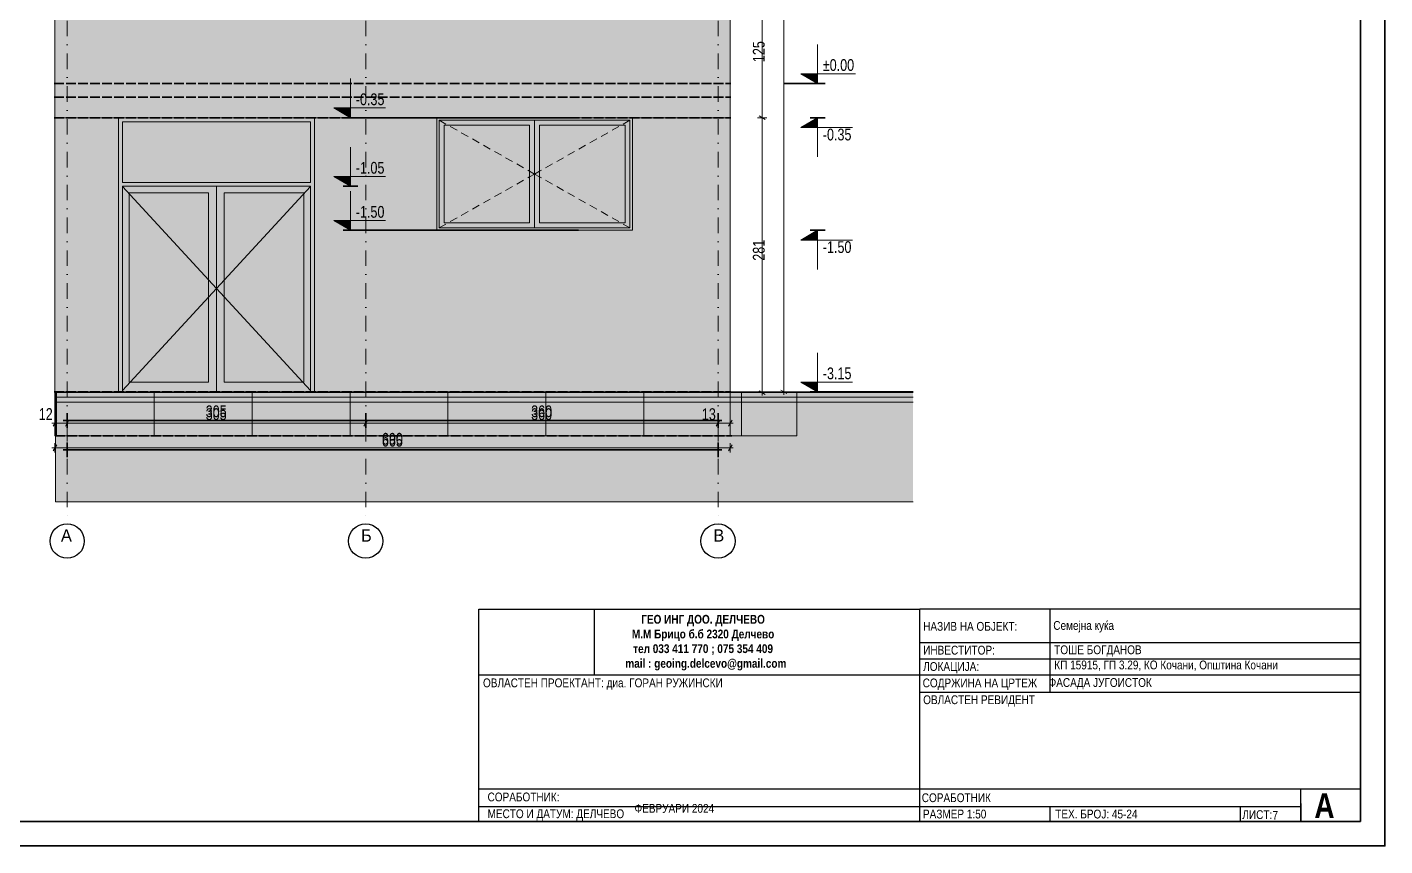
# Model space of a CAD drawing. Extents: x -1929 to 256751, y -18317 to 36108.
# Drawn here: x 198368 to 212240, y 2225 to 10590 of the extents above; entities that cross this region are included whole.
import ezdxf

# ---------------------------------------------------------------- set-up
doc = ezdxf.new("R2010")
doc.units = 0
doc.header["$LTSCALE"] = 5
doc.header["$MEASUREMENT"] = 0
doc.linetypes.add('- Осеви линии', pattern=[670.277762, 317.5, -176.388889, 0, -176.388874])
doc.linetypes.add('- Скирити линии', pattern=[245, 200, -45])
for name, color, linetype, lineweight in [('1', 8, 'Continuous', 13), ('129', 255, 'Continuous', 0), ('141', 8, 'Continuous', 35), ('164', 255, 'Continuous', 15), ('41', 7, 'Continuous', 35), ('46', 9, 'Continuous', 35), ('7', 7, 'Continuous', 25), ('85', 252, 'Continuous', 20)]:
    doc.layers.add(name, color=color, linetype=linetype, lineweight=lineweight)
for name, color, linetype, lineweight, true_color in [('3', 7, 'Continuous', 18, 0x7c7c7c), ('4', 7, 'Continuous', 20, 0x3e3e3e), ('61', 7, 'Continuous', 20, 0x6a6a6a), ('87', 7, 'Continuous', 20, 0x6a6a6a), ('88', 7, 'Continuous', 20, 0x5e5e5e), ('89', 7, 'Continuous', 20, 0x111111)]:
    doc.layers.add(name, color=color, linetype=linetype, lineweight=lineweight, true_color=true_color)
doc.layers.add('4 _ - Фрагмент - Разрез.2D Elements', color=7, linetype='Continuous')
doc.layers.add('RGB colored ARCHICAD elements', color=7, linetype='Continuous')
doc.styles.add('GENERATED_STYLE_4', font='arial.ttf')
doc.styles.add('GENERATED_STYLE_5', font='arialbd.ttf')
doc.styles.add('GENERATED_STYLE_6', font='Cambria Math.ttf')

msp = doc.modelspace()

# ---------------------------------------------------------------- hatches: boundary and pattern name
at = {"linetype": 'Continuous', "lineweight": 0}
msp.add_hatch(color=256, dxfattribs=at).paths.add_polyline_path([(198657.8, 6855.7), (198657.8, 6807.6), (207419.8, 6807.6), (207419.8, 6855.7)])
at = {"linetype": 'Continuous', "lineweight": 0, "true_color": 0xb5b5b5}
msp.add_hatch(color=253, dxfattribs=at).paths.add_polyline_path([(198657.8, 6759.5), (198657.8, 5739.9), (207419.8, 5739.9), (207419.8, 6759.5)])
at = {"layer": '1', "linetype": 'Continuous', "lineweight": 13, "true_color": 0x2a2a2a}
msp.add_hatch(color=250, dxfattribs=at).paths.add_polyline_path([(198657.8, 6807.6), (198657.8, 6759.5), (207419.8, 6759.5), (207419.8, 6807.6)])
at = {"layer": '85', "linetype": 'Continuous', "lineweight": 20}
for points in [[(206444.7, 10013.8), (206444.7, 10113.8), (206271.7, 10113.8)], [(201673.3, 9663.8), (201673.3, 9763.8), (201500.3, 9763.8)], [(201673.3, 9663.8), (201673.3, 9763.8), (201500.3, 9763.8)], [(206444.7, 9663.8), (206271.7, 9563.8), (206444.7, 9563.8)], [(201673.3, 8963.8), (201673.3, 9063.8), (201500.3, 9063.8)], [(201673.3, 8513.8), (201673.3, 8613.8), (201500.3, 8613.8)], [(206444.7, 8513.8), (206271.7, 8413.8), (206444.7, 8413.8)], [(206444.7, 6863.8), (206444.7, 6963.8), (206271.7, 6963.8)]]:
    msp.add_hatch(color=256, dxfattribs=at).paths.add_polyline_path(points)
at = {"layer": '89', "linetype": 'Continuous', "lineweight": 20, "true_color": 0x222222}
h = msp.add_hatch(dxfattribs=at)
h.set_pattern_fill('GRID_100X100_0001', color=250, scale=50.000024, style=0, pattern_type=2)
h.set_pattern_definition([(0, (200666.7, 10013.8), (0, 1000), []), (90, (200666.7, 10013.8), (-1000, 0), [])])
h.paths.add_polyline_path([(198652.2, 6863.8), (198652.2, 6413.8), (205552.2, 6413.8), (205552.2, 6863.8)])
h = msp.add_hatch(dxfattribs=at)
h.set_pattern_fill('GRID_100X100_0001', color=250, scale=50.000024, style=0, pattern_type=2)
h.set_pattern_definition([(0, (200666.7, 10013.8), (0, 1000), []), (90, (200666.7, 10013.8), (-1000, 0), [])])
h.paths.add_polyline_path([(206231.6, 6863.8), (205552.2, 6863.8), (205552.2, 6413.8), (206231.6, 6413.8)])
at = {"layer": 'RGB colored ARCHICAD elements', "linetype": 'Continuous', "lineweight": 0, "true_color": 0xf2eee3}
for points in [[(198652.2, 10013.8), (205552.2, 10013.8), (205552.2, 10913.8), (198652.2, 10913.8)], [(198652.2, 9663.8), (205552.2, 9663.8), (205552.2, 10013.8), (198652.2, 10013.8)], [(198652.2, 6863.8), (198902.2, 6863.8), (198902.2, 9663.8), (198652.2, 9663.8)], [(198902.2, 6863.8), (199302.2, 6863.8), (199302.2, 9663.8), (198902.2, 9663.8)], [(201302.2, 6863.8), (201702.2, 6863.8), (201702.2, 9663.8), (201302.2, 9663.8)], [(201952.2, 9663.8), (201702.2, 9663.8), (201702.2, 6863.8), (201952.2, 6863.8)], [(201952.2, 9663.8), (201952.2, 6863.8), (205302.2, 6863.8), (205302.2, 9663.8), (204552.2, 9663.8), (204552.2, 8513.8), (202552.2, 8513.8), (202552.2, 9663.8)], [(205302.2, 9663.8), (205302.2, 6863.8), (205552.2, 6863.8), (205552.2, 9663.8)]]:
    msp.add_hatch(color=7, dxfattribs=at).paths.add_polyline_path(points)
at = {"layer": 'RGB colored ARCHICAD elements', "linetype": 'Continuous', "lineweight": 0, "true_color": 0x4e4e49}
for points in [[(199302.2, 9663.8), (199302.2, 9623.8), (199342.2, 9623.8), (201262.2, 9623.8), (201302.2, 9623.8), (201302.2, 9663.8)], [(199342.2, 9003.8), (199342.2, 9623.8), (199302.2, 9623.8), (199302.2, 6863.8), (199342.2, 6863.8), (199342.2, 8963.8)], [(201262.2, 9003.8), (201262.2, 8963.8), (201262.2, 6863.8), (201302.2, 6863.8), (201302.2, 9623.8), (201262.2, 9623.8)], [(202552.2, 9613.8), (202577.2, 9613.8), (202577.2, 9638.8), (204527.2, 9638.8), (204527.2, 9613.8), (204552.2, 9613.8), (204552.2, 9663.8), (202552.2, 9663.8)], [(202577.2, 8563.8), (202577.2, 9613.8), (202552.2, 9613.8), (202552.2, 8563.8)], [(202577.2, 9638.8), (202577.2, 9588.8), (202627.2, 9588.8), (203502.2, 9588.8), (203552.2, 9588.8), (203552.2, 9638.8)], [(202627.2, 9588.8), (202577.2, 9588.8), (202577.2, 8588.8), (202627.2, 8588.8)], [(203502.2, 8588.8), (203552.2, 8588.8), (203552.2, 9588.8), (203502.2, 9588.8)], [(203552.2, 9638.8), (203552.2, 9588.8), (203602.2, 9588.8), (204477.2, 9588.8), (204527.2, 9588.8), (204527.2, 9638.8)], [(203602.2, 9588.8), (203552.2, 9588.8), (203552.2, 8588.8), (203602.2, 8588.8)], [(204477.2, 8588.8), (204527.2, 8588.8), (204527.2, 9588.8), (204477.2, 9588.8)], [(204527.2, 9613.8), (204527.2, 8563.8), (204552.2, 8563.8), (204552.2, 9613.8)], [(201262.2, 9003.8), (199342.2, 9003.8), (199342.2, 8963.8), (201262.2, 8963.8)], [(199342.2, 8963.8), (199342.2, 8895.8), (199410.2, 8895.8), (200222.2, 8895.8), (200302.2, 8895.8), (200302.2, 8963.8)], [(199410.2, 8895.8), (199342.2, 8895.8), (199342.2, 6963.8), (199410.2, 6963.8)], [(200302.2, 6963.8), (200302.2, 8895.8), (200222.2, 8895.8), (200222.2, 6963.8)], [(200302.2, 8963.8), (200302.2, 8895.8), (200382.2, 8895.8), (201194.2, 8895.8), (201262.2, 8895.8), (201262.2, 8963.8)], [(200302.2, 6963.8), (200382.2, 6963.8), (200382.2, 8895.8), (200302.2, 8895.8)], [(201194.2, 8895.8), (201194.2, 6963.8), (201262.2, 6963.8), (201262.2, 8895.8)], [(202552.2, 8563.8), (202552.2, 8513.8), (204552.2, 8513.8), (204552.2, 8563.8), (204527.2, 8563.8), (204527.2, 8538.8), (202577.2, 8538.8), (202577.2, 8563.8)], [(202577.2, 8538.8), (203552.2, 8538.8), (203552.2, 8588.8), (203502.2, 8588.8), (202627.2, 8588.8), (202577.2, 8588.8)], [(204527.2, 8538.8), (204527.2, 8588.8), (204477.2, 8588.8), (203602.2, 8588.8), (203552.2, 8588.8), (203552.2, 8538.8)], [(199410.2, 6963.8), (199342.2, 6963.8), (199342.2, 6863.8), (200302.2, 6863.8), (200302.2, 6963.8), (200222.2, 6963.8)], [(200382.2, 6963.8), (200302.2, 6963.8), (200302.2, 6863.8), (201262.2, 6863.8), (201262.2, 6963.8), (201194.2, 6963.8)]]:
    msp.add_hatch(color=251, dxfattribs=at).paths.add_polyline_path(points)
at = {"layer": 'RGB colored ARCHICAD elements', "linetype": 'Continuous', "lineweight": 0, "true_color": 0xf0f7f3}
for points in [[(201262.2, 9623.8), (199342.2, 9623.8), (199342.2, 9003.8), (201262.2, 9003.8)], [(202627.2, 8588.8), (203502.2, 8588.8), (203502.2, 9588.8), (202627.2, 9588.8)], [(203602.2, 8588.8), (204477.2, 8588.8), (204477.2, 9588.8), (203602.2, 9588.8)], [(199410.2, 6963.8), (200222.2, 6963.8), (200222.2, 8895.8), (199410.2, 8895.8)], [(200382.2, 8895.8), (200382.2, 6963.8), (201194.2, 6963.8), (201194.2, 8895.8)]]:
    msp.add_hatch(color=7, dxfattribs=at).paths.add_polyline_path(points)
at = {"layer": 'RGB colored ARCHICAD elements', "linetype": 'Continuous', "lineweight": 0, "true_color": 0x7f7f7f}
for points in [[(198652.2, 6863.8), (198652.2, 6413.8), (205552.2, 6413.8), (205552.2, 6863.8)], [(206231.6, 6863.8), (205552.2, 6863.8), (205552.2, 6413.8), (206231.6, 6413.8)]]:
    msp.add_hatch(color=8, dxfattribs=at).paths.add_polyline_path(points)

# ---------------------------------------------------------------- linework, layer by layer
at = {"layer": '1', "color": 250, "linetype": 'Continuous', "lineweight": 13, "true_color": 0x2a2a2a, "flags": 128}
for points in [[(207419.8, 6807.6), (198657.8, 6807.6), (198657.8, 6855.7), (207419.8, 6855.7)], [(207419.8, 6759.5), (198657.8, 6759.5), (198657.8, 6807.6), (207419.8, 6807.6)]]:
    msp.add_lwpolyline(points, dxfattribs=at)
at = {"layer": '129', "color": 255, "linetype": 'Continuous', "lineweight": 0, "flags": 128}
msp.add_lwpolyline([(207419.8, 5739.9), (198657.8, 5739.9), (198657.8, 6759.5), (207419.8, 6759.5)], dxfattribs=at)
at = {"layer": '141', "linetype": 'Continuous', "lineweight": 35}
for p, q in [((206444.7, 10013.8), (206102.2, 10013.8)), ((206444.7, 10013.8), (206519.7, 10013.8)), ((201673.3, 9663.8), (201598.3, 9663.8)), ((201673.3, 9663.8), (201598.3, 9663.8)), ((201673.3, 9663.8), (201748.3, 9663.8)), ((201673.3, 9663.8), (204002.2, 9663.8)), ((206444.7, 9663.8), (206369.7, 9663.8)), ((206444.7, 9663.8), (206519.7, 9663.8)), ((201673.3, 8963.8), (201598.3, 8963.8)), ((201673.3, 8963.8), (201748.3, 8963.8)), ((201673.3, 8513.8), (201598.3, 8513.8)), ((201673.3, 8513.8), (204002.2, 8513.8)), ((206444.7, 8513.8), (206369.7, 8513.8)), ((206444.7, 8513.8), (206519.7, 8513.8)), ((206444.7, 6863.8), (206369.7, 6863.8)), ((206444.7, 6863.8), (207419.8, 6863.8)), ((198737.2, 6572.4), (198777.2, 6572.4)), ((198777.2, 6497.4), (198777.2, 6647.4)), ((198777.2, 6572.4), (201827.2, 6572.4)), ((201827.2, 6497.4), (201827.2, 6647.4)), ((201827.2, 6572.4), (205427.2, 6572.4)), ((205427.2, 6497.4), (205427.2, 6647.4)), ((205427.2, 6572.4), (205467.2, 6572.4)), ((198737.2, 6272.4), (198777.2, 6272.4)), ((198777.2, 6197.4), (198777.2, 6347.4)), ((198777.2, 6272.4), (205427.2, 6272.4)), ((205427.2, 6197.4), (205427.2, 6347.4)), ((205427.2, 6272.4), (205467.2, 6272.4))]:
    msp.add_line(p, q, dxfattribs=at)
at = {"layer": '164', "color": 250, "linetype": 'Continuous', "lineweight": 15, "true_color": 0x2a2a2a}
for p, q in [((198652.2, 9663.8), (198652.2, 10013.8)), ((205552.2, 9663.8), (205552.2, 10013.8)), ((205552.2, 9663.8), (198652.2, 9663.8))]:
    msp.add_line(p, q, dxfattribs=at)
at = {"layer": '3', "color": 250, "linetype": 'Continuous', "lineweight": 18, "true_color": 0x2a2a2a}
for p, q in [((202577.2, 9638.8), (202646.9, 9599.5)), ((202690.5, 9575), (202760.1, 9535.6)), ((204414, 9575), (204344.3, 9535.6)), ((204527.2, 9638.8), (204457.6, 9599.5)), ((202803.7, 9511.1), (202873.4, 9471.8)), ((202916.9, 9447.2), (202986.6, 9407.9)), ((204187.6, 9447.2), (204117.9, 9407.9)), ((204300.8, 9511.1), (204231.1, 9471.8)), ((203030.1, 9383.3), (203099.8, 9344)), ((203143.4, 9319.5), (203213, 9280.2)), ((203961.1, 9319.5), (203891.4, 9280.2)), ((204074.3, 9383.3), (204004.6, 9344)), ((203256.6, 9255.6), (203326.3, 9216.3)), ((203369.8, 9191.7), (203439.5, 9152.4)), ((203734.6, 9191.7), (203665, 9152.4)), ((203847.9, 9255.6), (203778.2, 9216.3)), ((203369.8, 8985.9), (203439.5, 9025.2)), ((203482.6, 9128.1), (203502.2, 9117)), ((203482.6, 9049.5), (203502.2, 9060.6)), ((203502.2, 9117), (203552.2, 9088.8)), ((203502.2, 9060.6), (203552.2, 9088.8)), ((203602.2, 9117), (203552.2, 9088.8)), ((203602.2, 9060.6), (203552.2, 9088.8)), ((203621.9, 9128.1), (203602.2, 9117)), ((203621.9, 9049.5), (203602.2, 9060.6)), ((203734.6, 8985.9), (203665, 9025.2)), ((199342.2, 8962.8), (200302.2, 7919.8)), ((201262.2, 8962.8), (200302.2, 7919.8)), ((203143.4, 8858.2), (203213, 8897.5)), ((203256.6, 8922.1), (203326.3, 8961.4)), ((203847.9, 8922.1), (203778.2, 8961.4)), ((203961.1, 8858.2), (203891.4, 8897.5)), ((202916.9, 8730.4), (202986.6, 8769.7)), ((203030.1, 8794.3), (203099.8, 8833.6)), ((204074.3, 8794.3), (204004.6, 8833.6)), ((204187.6, 8730.4), (204117.9, 8769.7)), ((202690.5, 8602.7), (202760.1, 8642)), ((202803.7, 8666.6), (202873.4, 8705.9)), ((204300.8, 8666.6), (204231.1, 8705.9)), ((204414, 8602.7), (204344.3, 8642)), ((202577.2, 8538.8), (202646.9, 8578.1)), ((204527.2, 8538.8), (204457.6, 8578.1)), ((199342.2, 6876.9), (200302.2, 7919.8)), ((201262.2, 6876.9), (200302.2, 7919.8))]:
    msp.add_line(p, q, dxfattribs=at)
at = {"layer": '4', "linetype": '- Осеви линии', "lineweight": 20, "ltscale": 0.1}
for p, q in [((198777.2, 15013.8), (198777.2, 6513.8)), ((198777.2, 15013.8), (198777.2, 6513.8)), ((198777.2, 15013.8), (198777.2, 6513.8)), ((201827.2, 15013.8), (201827.2, 6513.8)), ((201827.2, 15013.8), (201827.2, 6513.8)), ((201827.2, 15013.8), (201827.2, 6513.8)), ((205427.2, 15013.8), (205427.2, 6513.8)), ((205427.2, 15013.8), (205427.2, 6513.8)), ((205427.2, 15013.8), (205427.2, 6513.8)), ((198777.2, 6513.8), (198777.2, 5513.8)), ((198777.2, 6513.8), (198777.2, 5513.8)), ((198777.2, 6513.8), (198777.2, 5513.8)), ((201827.2, 6513.8), (201827.2, 5513.8)), ((201827.2, 6513.8), (201827.2, 5513.8)), ((201827.2, 6513.8), (201827.2, 5513.8)), ((205427.2, 6513.8), (205427.2, 5513.8)), ((205427.2, 6513.8), (205427.2, 5513.8)), ((205427.2, 6513.8), (205427.2, 5513.8))]:
    msp.add_line(p, q, dxfattribs=at)
at = {"layer": '4', "color": 250, "linetype": '- Осеви линии', "lineweight": 20, "true_color": 0x2a2a2a}
for p in [(198777.2, 6513.8), (198777.2, 6513.8), (198777.2, 6513.8), (198777.2, 6513.8), (198777.2, 6513.8), (198777.2, 6513.8), (201827.2, 6513.8), (201827.2, 6513.8), (201827.2, 6513.8), (201827.2, 6513.8), (201827.2, 6513.8), (201827.2, 6513.8), (205427.2, 6513.8), (205427.2, 6513.8), (205427.2, 6513.8), (205427.2, 6513.8), (205427.2, 6513.8), (205427.2, 6513.8)]:
    msp.add_point(p, dxfattribs=at)
at = {"layer": '41', "color": 7, "linetype": 'Continuous', "lineweight": 35, "ltscale": 0.1, "flags": 128}
for points in [[(212239.6, 17075.4), (191239.6, 17075.4), (191239.6, 2225.4), (212239.6, 2225.4)], [(211989.6, 16825.4), (192489.6, 16825.4), (192489.6, 2475.4), (211989.6, 2475.4)]]:
    msp.add_lwpolyline(points, close=True, dxfattribs=at)
at = {"layer": '41', "color": 250, "linetype": '- Скирити линии', "lineweight": 35, "ltscale": 0.1, "true_color": 0x2a2a2a, "flags": 128}
for points in [[(198643.7, 10013.8), (205557.8, 10013.8)], [(198643.7, 9873.8), (205557.8, 9873.8)], [(198643.7, 9663.8), (205557.8, 9663.8)], [(198643.7, 6863.8), (205557.8, 6863.8)], [(198653.8, 6413.9), (205567.9, 6413.9)]]:
    msp.add_lwpolyline(points, dxfattribs=at)
at = {"layer": '61', "linetype": 'Continuous', "lineweight": 20}
for p, q in [((199302.2, 9623.8), (199302.2, 9663.8)), ((199302.2, 6863.8), (199302.2, 9623.8)), ((199342.2, 9623.8), (199342.2, 9003.8)), ((201262.2, 9623.8), (199342.2, 9623.8)), ((201262.2, 9003.8), (201262.2, 9623.8)), ((201302.2, 9663.8), (201302.2, 9623.8)), ((201302.2, 9623.8), (201302.2, 6863.8)), ((202552.2, 9663.8), (202552.2, 9613.8)), ((202552.2, 9613.8), (202552.2, 8563.8)), ((202577.2, 9638.8), (202577.2, 9588.8)), ((203552.2, 9638.8), (202577.2, 9638.8)), ((202577.2, 9588.8), (202577.2, 8588.8)), ((202627.2, 8588.8), (202627.2, 9588.8)), ((202627.2, 9588.8), (203502.2, 9588.8)), ((203502.2, 9588.8), (203502.2, 8588.8)), ((203552.2, 9638.8), (203552.2, 9588.8)), ((204527.2, 9638.8), (203552.2, 9638.8)), ((203552.2, 9588.8), (203552.2, 8588.8)), ((203602.2, 8588.8), (203602.2, 9588.8)), ((203602.2, 9588.8), (204477.2, 9588.8)), ((204477.2, 9588.8), (204477.2, 8588.8)), ((204527.2, 9588.8), (204527.2, 9638.8)), ((204527.2, 8588.8), (204527.2, 9588.8)), ((204552.2, 9613.8), (204552.2, 9663.8)), ((204552.2, 8563.8), (204552.2, 9613.8)), ((199342.2, 9003.8), (201262.2, 9003.8)), ((199342.2, 8963.8), (199342.2, 6863.8)), ((201262.2, 8963.8), (199342.2, 8963.8)), ((199410.2, 6963.8), (199410.2, 8895.8)), ((199410.2, 8895.8), (200222.2, 8895.8)), ((200222.2, 8895.8), (200222.2, 6963.8)), ((200302.2, 8963.8), (200302.2, 6863.8)), ((200382.2, 8895.8), (200382.2, 6963.8)), ((201194.2, 8895.8), (200382.2, 8895.8)), ((201194.2, 6963.8), (201194.2, 8895.8)), ((201262.2, 6863.8), (201262.2, 8963.8)), ((202552.2, 8563.8), (202552.2, 8513.8)), ((202552.2, 8513.8), (204552.2, 8513.8)), ((202577.2, 8588.8), (202577.2, 8538.8)), ((202577.2, 8538.8), (203552.2, 8538.8)), ((203502.2, 8588.8), (202627.2, 8588.8)), ((203552.2, 8588.8), (203552.2, 8538.8)), ((203552.2, 8538.8), (204527.2, 8538.8)), ((204477.2, 8588.8), (203602.2, 8588.8)), ((204527.2, 8538.8), (204527.2, 8588.8)), ((204552.2, 8513.8), (204552.2, 8563.8)), ((200222.2, 6963.8), (199410.2, 6963.8)), ((200382.2, 6963.8), (201194.2, 6963.8)), ((199342.2, 6863.8), (199302.2, 6863.8)), ((201302.2, 6863.8), (201262.2, 6863.8))]:
    msp.add_line(p, q, dxfattribs=at)
at = {"layer": '7', "color": 7, "linetype": 'Continuous', "lineweight": 25}
for p, q in [((211983, 4642.6), (207488.4, 4642.6)), ((207488.4, 2475.4), (207488.4, 4642.6)), ((207488.4, 3796.5), (211983, 3796.5)), ((208816.4, 2627.1), (208816.4, 2475.4)), ((210760.4, 2627.1), (210760.4, 2475.4))]:
    msp.add_line(p, q, dxfattribs=at)
at = {"layer": '7', "color": 7, "linetype": 'Continuous', "lineweight": 25, "flags": 128}
for points in [[(202983, 4642.6), (207488.4, 4642.6)], [(202983, 2475.4), (202983, 4642.6), (207488.4, 4642.6)], [(204161.7, 4642.6), (204161.7, 3975.1)], [(208816.4, 4642.6), (208816.4, 3796.5)], [(207488.4, 4301.8), (211983, 4301.8)], [(207488.4, 4136.8), (211983, 4136.8)], [(202983, 3971.8), (207488.4, 3971.8)], [(207488.4, 3971.8), (211983, 3971.8)], [(202983, 2807.6), (211983, 2807.6)], [(211379.9, 2657.6), (211379.9, 2475.4), (211379.9, 2807.6)], [(202983, 2627.1), (211379.9, 2627.1)], [(202983, 2475.4), (211983, 2475.4)]]:
    msp.add_lwpolyline(points, dxfattribs=at)
at = {"layer": '7', "linetype": 'Continuous', "lineweight": 25}
for centre in [(198777.2, 5338.8), (198777.2, 5338.8), (198777.2, 5338.8), (201827.2, 5338.8), (201827.2, 5338.8), (201827.2, 5338.8), (205427.2, 5338.8), (205427.2, 5338.8), (205427.2, 5338.8)]:
    msp.add_circle(centre, 175, dxfattribs=at)
at = {"layer": '85', "linetype": 'Continuous', "lineweight": 20}
for p, q in [((206099.8, 6863.8), (206099.8, 15647.3)), ((205876.8, 9663.8), (205876.8, 10913.8)), ((206444.7, 10013.8), (206444.7, 10413.8)), ((201673.3, 9663.8), (201673.3, 10063.8)), ((201673.3, 9663.8), (201673.3, 10063.8)), ((206444.7, 10013.8), (206271.7, 10113.8)), ((206271.7, 10113.8), (206444.7, 10113.8)), ((206444.7, 10113.8), (206829.9, 10113.8)), ((201673.3, 9663.8), (201500.3, 9763.8)), ((201500.3, 9763.8), (201673.3, 9763.8)), ((201673.3, 9663.8), (201500.3, 9763.8)), ((201500.3, 9763.8), (201673.3, 9763.8)), ((201673.3, 9763.8), (202029.6, 9763.8)), ((201673.3, 9763.8), (202029.6, 9763.8)), ((205923.7, 9663.8), (205829.9, 9663.8)), ((205845.5, 9681.9), (205908, 9645.8)), ((205876.8, 6855.7), (205876.8, 9663.8)), ((206444.7, 9663.8), (206271.7, 9563.8)), ((206444.7, 9663.8), (206444.7, 9263.8)), ((206271.7, 9563.8), (206444.7, 9563.8)), ((206444.7, 9563.8), (206801, 9563.8)), ((201673.3, 8963.8), (201673.3, 9363.8)), ((201673.3, 8963.8), (201500.3, 9063.8)), ((201500.3, 9063.8), (201673.3, 9063.8)), ((201673.3, 9063.8), (202029.6, 9063.8)), ((201673.3, 8513.8), (201673.3, 8913.8)), ((201673.3, 8513.8), (201500.3, 8613.8)), ((201500.3, 8613.8), (201673.3, 8613.8)), ((201673.3, 8613.8), (202029.6, 8613.8)), ((206444.7, 8513.8), (206271.7, 8413.8)), ((206444.7, 8513.8), (206444.7, 8113.8)), ((206271.7, 8413.8), (206444.7, 8413.8)), ((206444.7, 8413.8), (206801, 8413.8)), ((206444.7, 6863.8), (206444.7, 7263.8)), ((206444.7, 6863.8), (206271.7, 6963.8)), ((206271.7, 6963.8), (206444.7, 6963.8)), ((206444.7, 6963.8), (206801, 6963.8)), ((205923.7, 6855.7), (205829.9, 6855.7)), ((205845.5, 6873.7), (205908, 6837.6)), ((205876.8, 6825.1), (205876.8, 6855.7)), ((206146.6, 6863.8), (206052.9, 6863.8)), ((206068.5, 6881.9), (206131, 6845.8)), ((206099.8, 6833.3), (206099.8, 6863.8)), ((198621.7, 6543.1), (198652.2, 6543.1)), ((198670.3, 6574.3), (198634.2, 6511.8)), ((198652.2, 6496.2), (198652.2, 6590)), ((198652.2, 6543.1), (198777.2, 6543.1)), ((198795.3, 6574.3), (198759.2, 6511.8)), ((198777.2, 6496.2), (198777.2, 6590)), ((198777.2, 6543.1), (201827.2, 6543.1)), ((201845.3, 6574.3), (201809.2, 6511.8)), ((201827.2, 6496.2), (201827.2, 6590)), ((201827.2, 6543.1), (205427.2, 6543.1)), ((205445.3, 6574.3), (205409.2, 6511.8)), ((205427.2, 6496.2), (205427.2, 6590)), ((205427.2, 6543.1), (205552.2, 6543.1)), ((205534.2, 6511.8), (205570.3, 6574.3)), ((205552.2, 6496.2), (205552.2, 6590)), ((205552.2, 6543.1), (205582.8, 6543.1)), ((198621.7, 6291.4), (198652.2, 6291.4)), ((198670.3, 6322.6), (198634.2, 6260.1)), ((198652.2, 6244.5), (198652.2, 6338.2)), ((198652.2, 6291.4), (205552.2, 6291.4)), ((205534.2, 6260.1), (205570.3, 6322.6)), ((205552.2, 6244.5), (205552.2, 6338.2)), ((205552.2, 6291.4), (205582.8, 6291.4))]:
    msp.add_line(p, q, dxfattribs=at)
at = {"layer": '87', "color": 250, "linetype": 'Continuous', "lineweight": 20, "true_color": 0x2a2a2a}
for p, q in [((198652.2, 10913.8), (198652.2, 10013.8)), ((205552.2, 10013.8), (205552.2, 10913.8)), ((199302.2, 6863.8), (198902.2, 6863.8)), ((201702.2, 6863.8), (201302.2, 6863.8)), ((205302.2, 6863.8), (201952.2, 6863.8)), ((207419.8, 6863.8), (205552.2, 6863.8))]:
    msp.add_line(p, q, dxfattribs=at)
at = {"layer": '88', "color": 250, "linetype": 'Continuous', "lineweight": 20, "true_color": 0x2a2a2a}
for p, q in [((198652.2, 6863.8), (198652.2, 9663.8)), ((205552.2, 6863.8), (205552.2, 9663.8)), ((198652.2, 6863.8), (198902.2, 6863.8)), ((201702.2, 6863.8), (201952.2, 6863.8)), ((205302.2, 6863.8), (205552.2, 6863.8))]:
    msp.add_line(p, q, dxfattribs=at)
at = {"layer": '89', "color": 250, "linetype": 'Continuous', "lineweight": 20, "true_color": 0x222222}
for p, q in [((198652.2, 6413.8), (198652.2, 6863.8)), ((199342.2, 6863.8), (201262.2, 6863.8)), ((205552.2, 6413.8), (205552.2, 6863.8)), ((206231.6, 6413.8), (206231.6, 6863.8)), ((198652.2, 6413.8), (205552.2, 6413.8)), ((205552.2, 6413.8), (206231.6, 6413.8))]:
    msp.add_line(p, q, dxfattribs=at)

# ---------------------------------------------------------------- texts
at = {"layer": '1', "linetype": 'Continuous', "lineweight": 13, "char_height": 120, "attachment_point": 7, "rotation": 90, "style": 'GENERATED_STYLE_6'}
for s, insert in [('\\A1;{\\W0.800000x;\\pql;\\fCentury Gothic|b0|i0|c0|p34;125}', (205904.3, 10232.2)), ('\\A1;{\\W0.800000x;\\pql;\\fCentury Gothic|b0|i0|c0|p34;281}', (205904.3, 8203.2))]:
    msp.add_mtext(s, dxfattribs=dict(at, insert=insert))
at = {"layer": '1', "linetype": 'Continuous', "lineweight": 13, "style": 'GENERATED_STYLE_6'}
for s, insert, char_height, attachment_point in [('\\A1;{\\W0.800000x;\\pql;\\fCentury Gothic|b0|i0|c0|p34;±0.00}', (206497.2, 10140.8), 120, 7), ('\\A1;{\\W0.800000x;\\pql;\\fCentury Gothic|b0|i0|c0|p34;-0.35}', (201725.8, 9790.8), 120, 7), ('\\A1;{\\W0.800000x;\\pql;\\fCentury Gothic|b0|i0|c0|p34;-0.35}', (201725.8, 9790.8), 120, 7), ('\\A1;{\\W0.800000x;\\pql;\\fCentury Gothic|b0|i0|c0|p34;-0.35}', (206497.2, 9430.8), 120, 7), ('\\A1;{\\W0.800000x;\\pql;\\fCentury Gothic|b0|i0|c0|p34;-1.05}', (201725.8, 9090.8), 120, 7), ('\\A1;{\\W0.800000x;\\pql;\\fCentury Gothic|b0|i0|c0|p34;-1.50}', (201725.8, 8640.8), 120, 7), ('\\A1;{\\W0.800000x;\\pql;\\fCentury Gothic|b0|i0|c0|p34;-1.50}', (206497.2, 8280.8), 120, 7), ('\\A1;{\\W0.800000x;\\pql;\\fCentury Gothic|b0|i0|c0|p34;-3.15}', (206497.2, 6990.8), 120, 7), ('\\A1;{\\W0.800000x;\\pql;\\fCentury Gothic|b0|i0|c0|p34;12}', (198486.7, 6577.1), 120, 7), ('\\A1;{\\W0.800000x;\\pql;\\fCentury Gothic|b0|i0|c0|p34;305}', (200192.3, 6603.3), 120, 7), ('\\A1;{\\W0.800000x;\\pql;\\fCentury Gothic|b0|i0|c0|p34;305}', (200192.3, 6574), 120, 7), ('\\A1;{\\W0.800000x;\\pql;\\fCentury Gothic|b0|i0|c0|p34;360}', (203517.3, 6603.3), 120, 7), ('\\A1;{\\W0.800000x;\\pql;\\fCentury Gothic|b0|i0|c0|p34;360}', (203517.3, 6574), 120, 7), ('\\A1;{\\W0.800000x;\\pql;\\fCentury Gothic|b0|i0|c0|p34;13}', (205261.7, 6574), 120, 7), ('\\A1;{\\W0.800000x;\\pql;\\fCentury Gothic|b0|i0|c0|p34;690}', (201992.3, 6322.3), 120, 7), ('\\A1;{\\W0.800000x;\\pql;\\fCentury Gothic|b0|i0|c0|p34;665}', (201992.3, 6303.3), 120, 7), ('\\A1;{\\pql;\\pt0;\\fCentury Gothic|b0|i0|c0|p34;А}', (198713.3, 5459), 125, 1), ('\\A1;{\\pql;\\pt0;\\fCentury Gothic|b0|i0|c0|p34;А}', (198713.3, 5459), 125, 1), ('\\A1;{\\pql;\\pt0;\\fCentury Gothic|b0|i0|c0|p34;А}', (198713.3, 5459), 125, 1), ('\\A1;{\\pql;\\pt0;\\fCentury Gothic|b0|i0|c0|p34;Б}', (201779.2, 5459), 125, 1), ('\\A1;{\\pql;\\pt0;\\fCentury Gothic|b0|i0|c0|p34;Б}', (201779.2, 5459), 125, 1), ('\\A1;{\\pql;\\pt0;\\fCentury Gothic|b0|i0|c0|p34;Б}', (201779.2, 5459), 125, 1), ('\\A1;{\\pql;\\pt0;\\fCentury Gothic|b0|i0|c0|p34;В}', (205379.2, 5459), 125, 1), ('\\A1;{\\pql;\\pt0;\\fCentury Gothic|b0|i0|c0|p34;В}', (205379.2, 5459), 125, 1), ('\\A1;{\\pql;\\pt0;\\fCentury Gothic|b0|i0|c0|p34;В}', (205379.2, 5459), 125, 1)]:
    msp.add_mtext(s, dxfattribs=dict(at, insert=insert, char_height=char_height, attachment_point=attachment_point))
at = {"layer": '4 _ - Фрагмент - Разрез.2D Elements', "linetype": 'Continuous', "lineweight": 35, "char_height": 90}
for s, insert, attachment_point, style in [('\\A1;\\pxqc;{\\fCentury Gothic|b1|i0|c204|p34;\\W0.85;ГЕО ИНГ ДОО. ДЕЛЧЕВО\\PМ.М Брицо б.б 2320 Делчево \\Pтел 033 411 770 ; 075 354 409 \\P  mail : geoing.delcevo@gmail.com}', (205273.9, 4300.9), 5, 'GENERATED_STYLE_5'), ('\\A1;{\\W0.850000x;\\pql;\\fCentury Gothic|b0|i0|c204|p34;КП 15915, ГП 3.29, КО Кочани, Општина Кочани\\P\\pql;\\fCentury Gothic|b0|i0|c204|p34;}', (208862.6, 4064.8), 4, 'GENERATED_STYLE_4'), ('\\A1;{\\W0.850000x;\\pql;\\fCentury Gothic|b0|i0|c204|p34;ОВЛАСТЕН РЕВИДЕНТ\\P\\pqc;\\fCentury Gothic|b0|i0|c204|p34;}', (207523, 3705), 4, 'GENERATED_STYLE_4')]:
    msp.add_mtext(s, dxfattribs=dict(at, insert=insert, attachment_point=attachment_point, style=style))
at = {"layer": '41', "color": 7, "linetype": 'Continuous', "lineweight": 35, "char_height": 90, "attachment_point": 4, "style": 'GENERATED_STYLE_4'}
for s, insert in [('\\A1;{\\W0.850000x;\\pql;\\fCentury Gothic|b0|i0|c204|p34;НАЗИВ НА ОБЈЕКТ:}', (207523, 4467.2)), ('\\A1;{\\W0.850000x;\\pql;\\fCentury Gothic|b0|i0|c204|p34;Семејна куќа}', (208852.2, 4463.4)), ('\\A1;{\\W0.850000x;\\pql;\\fCentury Gothic|b0|i0|c204|p34;ИНВЕСТИТОР:}', (207523, 4224.2)), ('\\A1;{\\W0.850000x;\\pql;\\fCentury Gothic|b0|i0|c204|p34;ТОШЕ БОГДАНОВ}', (208861.4, 4215.5)), ('\\A1;{\\W0.850000x;\\pql;\\fCentury Gothic|b0|i0|c204|p34;ЛОКАЦИЈА:}', (207523, 4044.4)), ('\\A1;{\\W0.850000x;\\pql;\\fCentury Gothic|b0|i0|c204|p34;ОВЛАСТЕН ПРОЕКТАНТ: диа. \\fCentury Gothic|b0|i0|c204|p34;ГОРАН РУЖИНСКИ}', (203025.2, 3877.5)), ('\\A1;{\\W0.850000x;\\pql;\\fCentury Gothic|b0|i0|c204|p34;СОДРЖИНА НА ЦРТЕЖ}', (207517.6, 3876.6)), ('\\A1;{\\W0.850000x;\\pql;\\fCentury Gothic|b0|i0|c204|p34;СОРАБОТНИК:}', (203072, 2724)), ('\\A1;{\\W0.850000x;\\pql;\\fCentury Gothic|b0|i0|c204|p34;ФЕВРУАРИ 2024\\P\\pql;\\fCentury Gothic|b0|i0|c204|p34;}', (204573.6, 2607.6)), ('\\A1;{\\W0.850000x;\\pql;\\fCentury Gothic|b0|i0|c204|p34;СОРАБОТНИК}', (207508.3, 2716.4)), ('\\A1;{\\W0.850000x;\\pql;\\fCentury Gothic|b0|i0|c204|p34;МЕСТО И ДАТУМ: ДЕЛЧЕВО}', (203072, 2540.3)), ('\\A1;{\\W0.850000x;\\pql;\\fCentury Gothic|b0|i0|c204|p34;РАЗМЕР 1:50}', (207520.6, 2549.7)), ('\\A1;{\\W0.850000x;\\pql;\\fCentury Gothic|b0|i0|c204|p34;ТЕХ. БРОЈ: \\fCentury Gothic|b0|i0|c204|p34;45-24}', (208872.1, 2549.7)), ('\\A1;{\\W0.850000x;\\pql;\\fCentury Gothic|b0|i0|c204|p34;ЛИСТ: }', (210783.9, 2543.5))]:
    msp.add_mtext(s, dxfattribs=dict(at, insert=insert))
at = {"layer": '46', "color": 254, "linetype": 'Continuous', "lineweight": 35, "attachment_point": 4}
for s, insert, char_height, style in [('\\A1;{\\W0.850000x;\\pql;\\fCentury Gothic|b0|i0|c204|p34;ФАСАДА \\fCentury Gothic|b0|i0|c204|p34;ЈУГОИСТОК}', (208804.4, 3880.9), 90, 'GENERATED_STYLE_4'), ('\\A1;{\\W0.850000x;\\pql;\\fCentury Gothic|b1|i0|c204|p34;А}', (211520, 2636.5), 250, 'GENERATED_STYLE_5'), ('\\A1;{\\W0.850000x;\\pql;\\fCentury Gothic|b0|i0|c204|p34;7}', (211091.7, 2536.7), 90, 'GENERATED_STYLE_4')]:
    msp.add_mtext(s, dxfattribs=dict(at, insert=insert, char_height=char_height, style=style))

doc.saveas('drawing.dxf')
